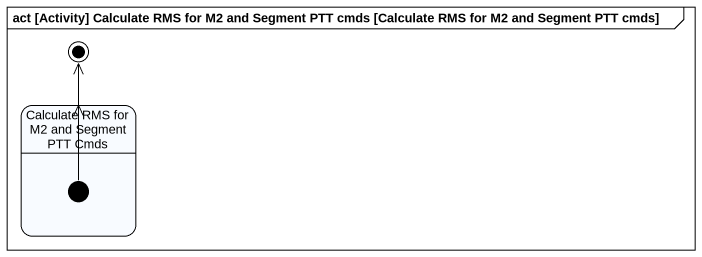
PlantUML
@startuml
mainframe act [Activity] Calculate RMS for M2 and Segment PTT cmds [Calculate RMS for M2 and Segment PTT cmds]
hide empty description
state "Calculate RMS for M2 and Segment PTT Cmds" as Calculate_RMS_for_M2_and {
  state initial1 <<start>>
}
initial1 -up-> Calculate_RMS_for_M2_and
Calculate_RMS_for_M2_and -up-> [*]
@enduml
